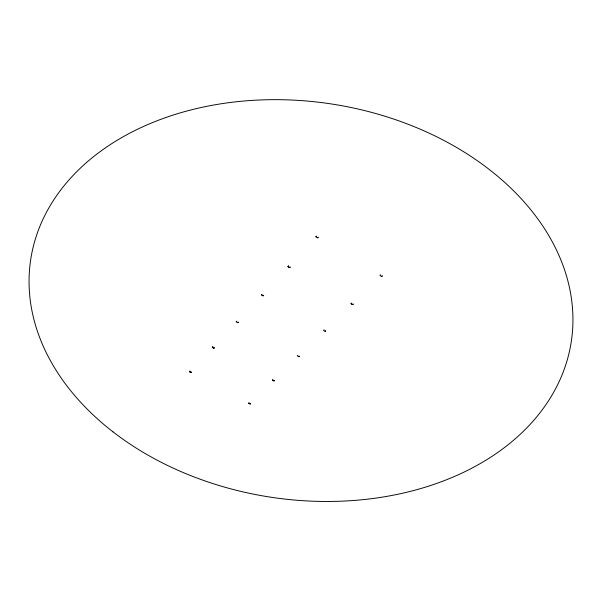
<?xml version="1.0" encoding="UTF-8"?>
<svg xmlns="http://www.w3.org/2000/svg" width="603" height="603" viewBox="0 0 603 603"><rect width="100%" height="100%" fill="white"/><g stroke="black" fill="none" stroke-linecap="round" stroke-linejoin="round"><path stroke-width="0.9" d="M236.286 321.791L236.821 321.218L236.203 321.798L237.899 322.748L238.471 322.138L237.884 322.68M261.468 294.912L262.026 294.309L261.378 294.92L263.104 295.907L263.707 295.266L263.096 295.839M315.912 236.791L316.537 236.12L315.821 236.798L317.608 237.876L318.271 237.167L317.593 237.801M248.685 403.203L250.17 403.987L250.675 403.497L250.185 404.048L248.602 403.211L249.145 402.683M297.927 355.325L297.287 355.868L298.915 356.78L299.51 356.207L298.9 356.72M324.135 329.841L323.457 330.421L325.115 331.364L325.741 330.761L325.107 331.303M381.661 276.438L382.362 275.842L381.669 276.513L379.958 275.481L380.651 274.81M272.443 380.094L273.95 380.923L274.531 380.433L273.966 380.983L272.36 380.109L272.925 379.558M351.639 303.023L350.984 303.656L352.665 304.643L353.32 304.01L352.657 304.575L351.074 303.648M189.96 371.162L189.448 371.712L191.091 372.594L191.611 372.043L191.076 372.533L189.53 371.704L189.96 371.162M212.799 346.785L212.256 347.366L213.929 348.278L214.472 347.697L213.907 348.21L212.339 347.358L212.844 346.815M288.513 265.953L287.88 266.624L289.636 267.657L290.269 266.986L289.628 267.581L287.97 266.616L288.513 265.953M112.987 431.846A273.378 198.937 8.6 0 0 565.154 366.639A273.378 198.937 8.6 0 0 224.859 103.219A273.378 198.937 8.6 0 0 112.987 431.846"/></g></svg>
